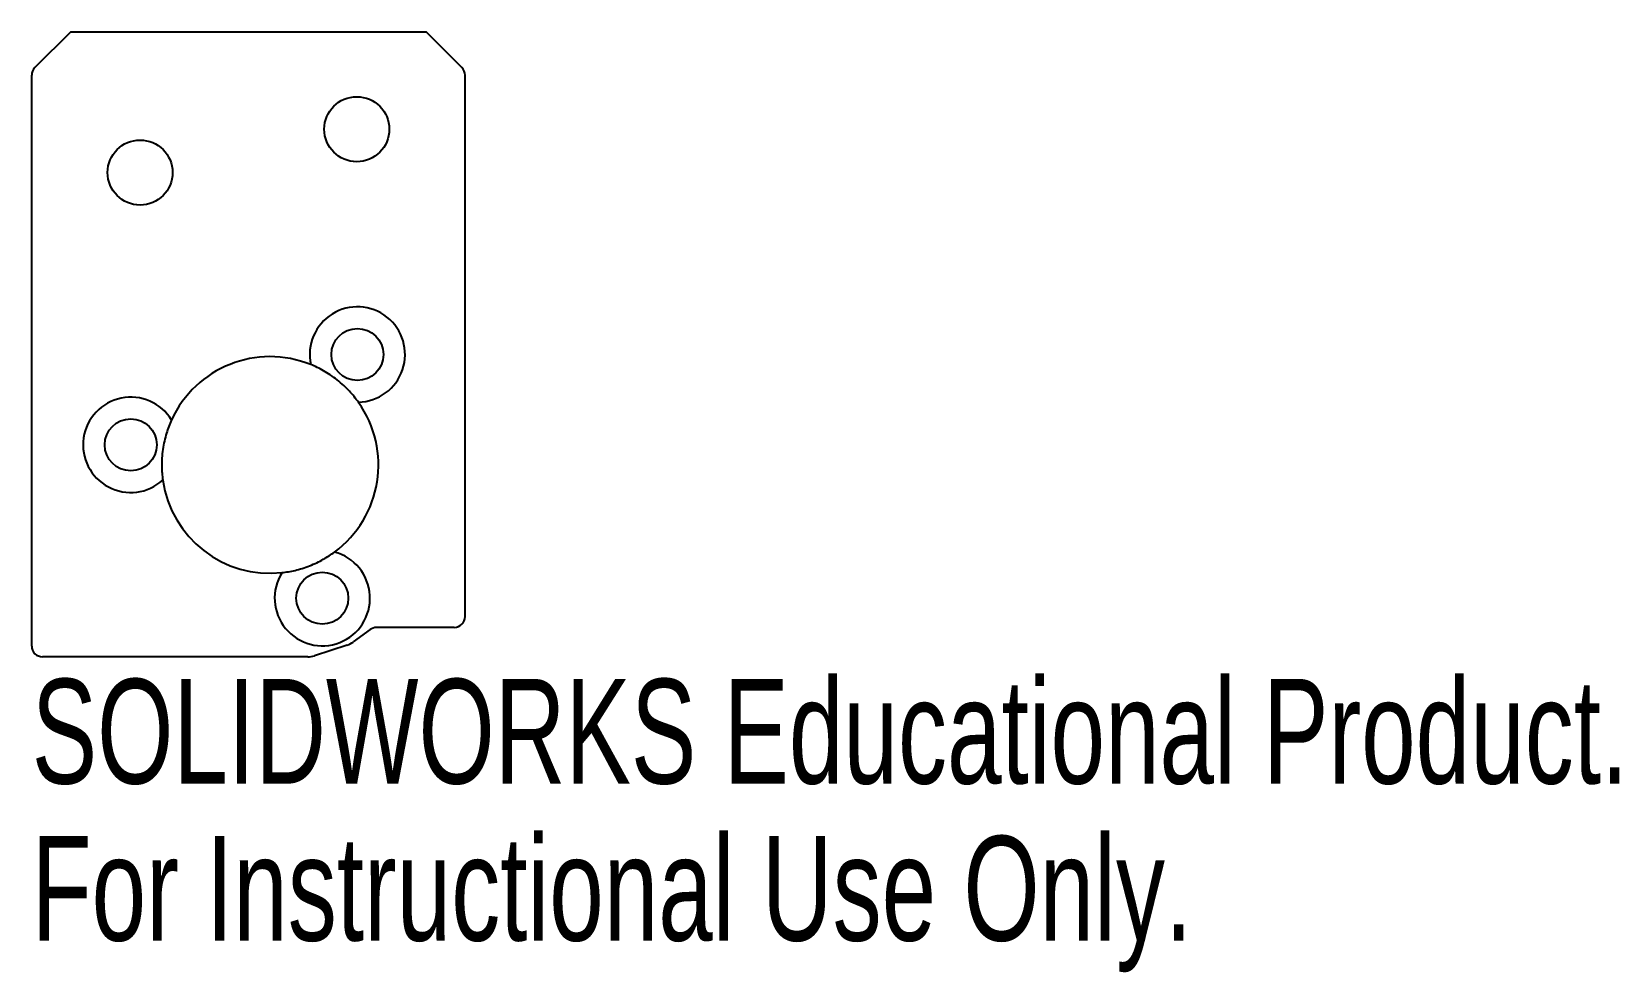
# Model space of a CAD drawing. Header units: millimetres. Extents: x 0 to 73.3, y -14.3 to 29.1.
import ezdxf

# ---------------------------------------------------------------- set-up
doc = ezdxf.new("R2010")
doc.units = ezdxf.units.MM
doc.styles.add('SLDTEXTSTYLE0', font='TXT', dxfattribs={"width": 0.7})

msp = doc.modelspace()

# ---------------------------------------------------------------- linework, layer by layer
at = {"color": 7, "linetype": 'Continuous', "lineweight": 25}
for p, q in [((1.8, 29.11), (0.146, 27.456)), ((1.8, 29.11), (18.2, 29.11)), ((19.854, 27.456), (18.2, 29.11)), ((0, 0.751), (0, 27.103)), ((20, 2.107), (20, 27.103)), ((15.617, 1.51), (14.834, 0.937)), ((19.5, 1.607), (15.912, 1.607)), ((14.554, 0.793), (13.05, 0.301)), ((12.739, 0.251), (0.5, 0.251))]:
    msp.add_line(p, q, dxfattribs=at)
for centre, radius in [((15, 24.61), 1.5), ((5, 22.61), 1.5), ((15.03, 14.21), 1.2), ((4.57, 10.04), 1.2), ((13.41, 2.96), 1.2)]:
    msp.add_circle(centre, radius, dxfattribs=at)
for centre, radius, start, end in [((0.5, 27.103), 0.5, 135, 180), ((19.5, 27.103), 0.5, 0, 45), ((15.03, 14.21), 2.2, 271.11437, 192.25432), ((11, 9.11), 5, 67.9123, 155.50832), ((4.57, 10.04), 2.2, 31.29583, 312.24441), ((11, 9.11), 5, 306.43937, 35.4564), ((11, 9.11), 5, 188.03192, 276.35807), ((13.41, 2.96), 2.2, 147.5403, 75.25714), ((15.912, 1.107), 0.5, 90, 126.23441), ((19.5, 2.107), 0.5, 270, 0), ((0.5, 0.751), 0.5, 180, 270), ((14.243, 1.743), 1, 288.11721, 306.23441), ((12.739, 1.251), 1, 270, 288.11721)]:
    msp.add_arc(centre, radius, start, end, dxfattribs=at)
for points in [[(15.073, 12.01), (14.952, 12.179), (14.819, 12.346), (14.58, 12.603), (14.494, 12.689), (14.306, 12.863), (14.204, 12.951), (13.995, 13.116), (13.885, 13.195), (13.674, 13.337), (13.57, 13.401), (13.265, 13.574), (13.072, 13.665), (12.88, 13.743)], [(6.45, 11.183), (6.364, 10.994), (6.286, 10.794), (6.184, 10.458), (6.152, 10.34), (6.095, 10.09), (6.07, 9.957), (6.032, 9.693), (6.018, 9.558), (6.002, 9.303), (5.999, 9.181), (6.002, 8.83), (6.02, 8.617), (6.049, 8.411)], [(11.554, 4.141), (11.746, 4.162), (11.943, 4.195), (12.261, 4.27), (12.371, 4.3), (12.595, 4.37), (12.712, 4.41), (12.938, 4.499), (13.05, 4.548), (13.262, 4.649), (13.362, 4.701), (13.646, 4.862), (13.814, 4.973), (13.97, 5.088)]]:
    msp.add_open_spline(points, degree=3, knots=[0, 0, 0, 0, 0.25, 0.25, 0.375, 0.375, 0.5, 0.5, 0.625, 0.625, 0.75, 0.75, 1, 1, 1, 1], dxfattribs=at)

# ---------------------------------------------------------------- texts
at = {"color": 7, "linetype": 'Continuous', "char_height": 4.83362, "attachment_point": 1, "style": 'SLDTEXTSTYLE0'}
for s, insert in [('SOLIDWORKS Educational Product.', (0, -0.768)), ('For Instructional Use Only.', (0, -8.019))]:
    msp.add_mtext(s, dxfattribs=dict(at, insert=insert))

doc.saveas('drawing.dxf')
